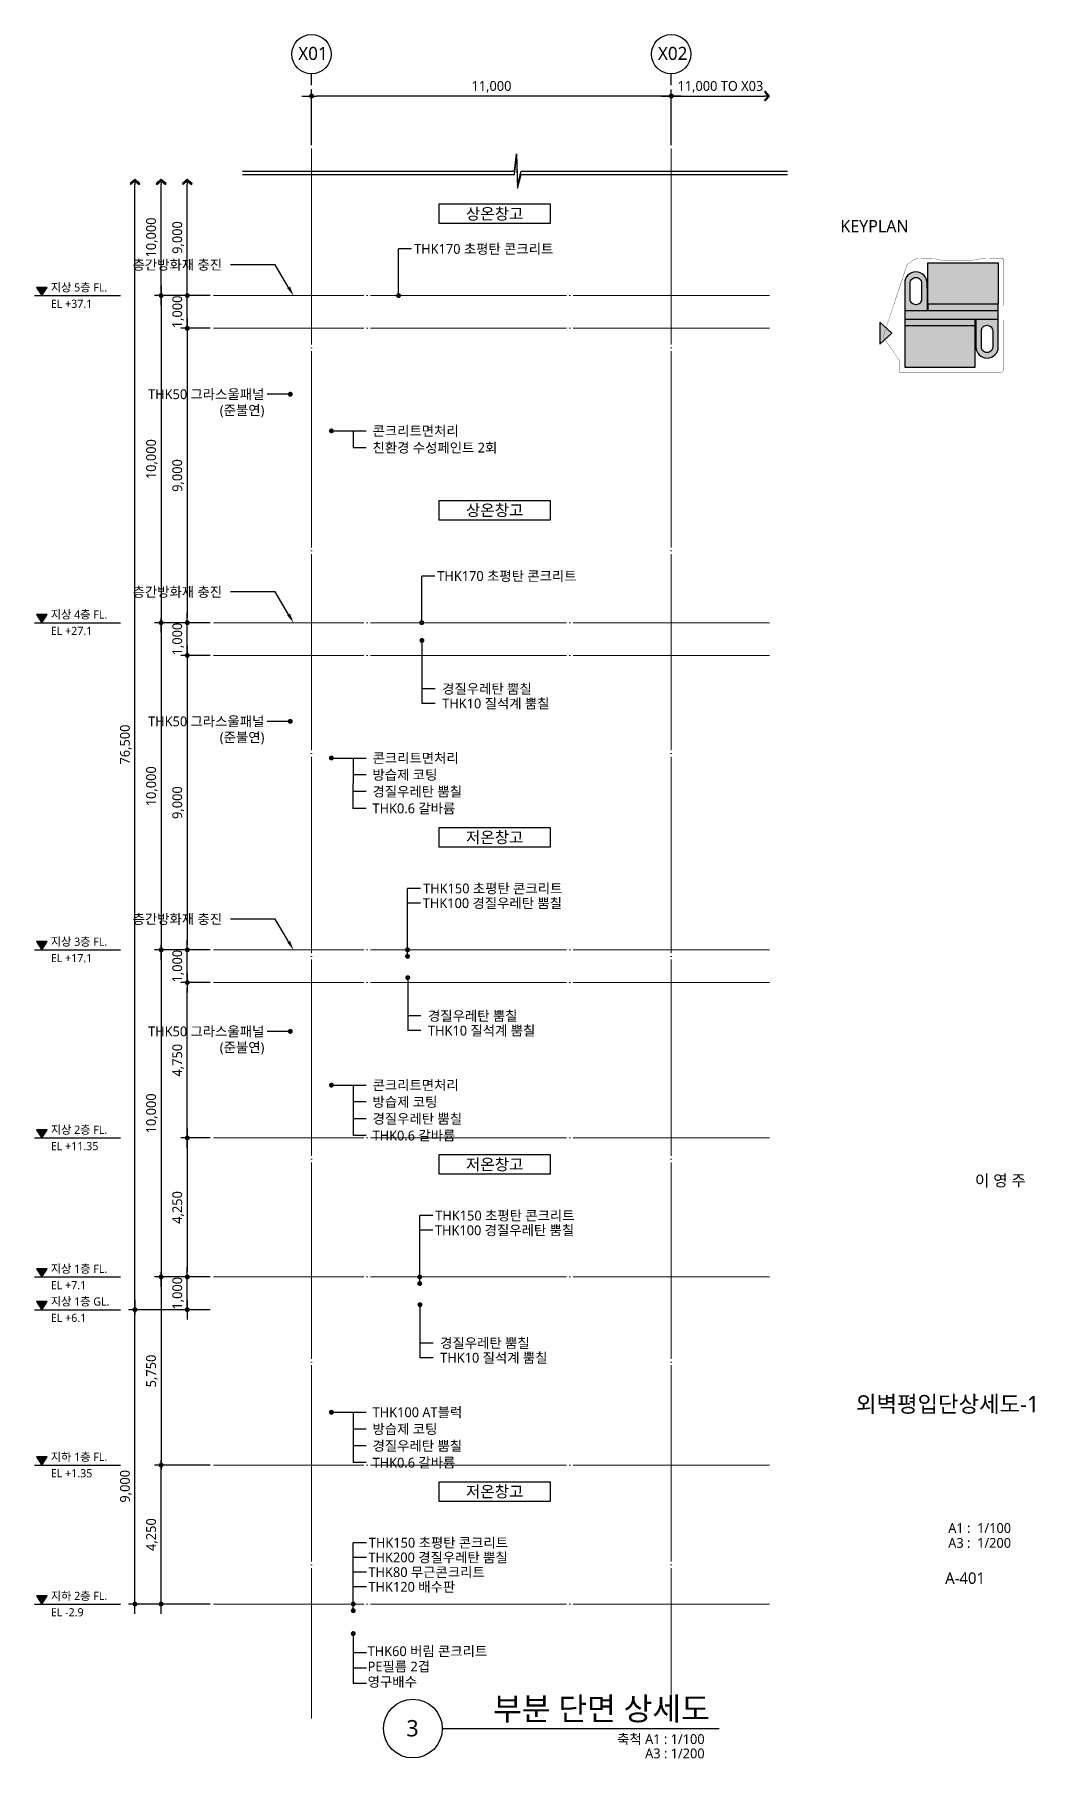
# Model space of a CAD drawing. Header units: millimetres. Extents: x -420989 to -259189, y -1306565 to -1134794.
# Drawn here: x -373897 to -343317, y -1187765 to -1135062 of the extents above; entities that cross this region are included whole.
import ezdxf
from ezdxf.enums import TextEntityAlignment as Align

# ---------------------------------------------------------------- set-up
doc = ezdxf.new("R2010")
doc.units = ezdxf.units.MM
doc.header["$LTSCALE"] = 100
doc.header["$MEASUREMENT"] = 0
for name, pattern in [('CEN', [62, 60, -1, 0, -1]), ('DASHDOTX2', [2, 1, -0.5, 0, -0.5]), ('PHANTOM', [63.5, 31.75, -6.35, 6.35, -6.35, 6.35, -6.35])]:
    doc.linetypes.add(name, pattern=pattern)
doc.layers.get('0').update_dxf_attribs({"linetype": 'CONTINUOUS'})
for name, color, linetype, lineweight in [('A-AXIS-BUBL', 7, 'CONTINUOUS', 25), ('A-AXIS-LINE', 1, 'CEN', 15), ('A-BOND-LIN1', 4, 'DASHDOTX2', 25), ('A-BORD-TEXT', 3, 'CONTINUOUS', 25), ('A-MKXS-TEXT1', 3, 'CONTINUOUS', 25), ('A-MKXX-NAME', 3, 'CONTINUOUS', 25), ('A-MKXX-SYMB', 7, 'CONTINUOUS', 25), ('A-XXXX-SYMB', 7, 'CONTINUOUS', 25), ('A-XXXX-TXT1', 3, 'CONTINUOUS', 25), ('A-XXXX-TXT2', 3, 'CONTINUOUS', 25)]:
    doc.layers.add(name, color=color, linetype=linetype, lineweight=lineweight)
for name, color, linetype in [('A-DIMS', 7, 'CONTINUOUS'), ('A-MKXS-LEAD', 7, 'CONTINUOUS'), ('AA-SYMB', 1, 'CONTINUOUS'), ('SYMB', 7, 'CONTINUOUS'), ('TEXT', 4, 'CONTINUOUS'), ('색상', 7, 'CONTINUOUS')]:
    doc.layers.add(name, color=color, linetype=linetype)
doc.styles.add('HY울릉도L', font='')
doc.styles.add('맑은고딕', font='malgun.ttf')
doc.styles.get('HY울릉도L').set_extended_font_data('HYwulM')
doc.dimstyles.new('CDIM', dxfattribs={"dimtxt": 3, "dimasz": 1.5, "dimexe": 2, "dimexo": 1, "dimgap": 1, "dimtad": 1, "dimdec": 0, "dimrnd": 0.5, "dimzin": 0, "dimdsep": 32, "dimlunit": 6, "dimtxsty": 'HY울릉도L', "dimblk1": '_CIDOT', "dimblk2": '_CIDOT', "dimsah": 1, "dimcen": 5.5, "dimclrd": 2, "dimclre": 2, "dimclrt": 7, "dimadec": 0, "dimazin": 0, "dimtfac": 1, "dimtdec": 0, "dimtix": 1, "dimtmove": 2, "dimatfit": 1, "dimldrblk": '_CIDOT', "dimfxl": 1, "dimtolj": 1, "dimtzin": 0, "dimlwd": -1, "dimarcsym": 0})

# ---------------------------------------------------------------- blocks, each defined once
blk = doc.blocks.new('입단면LEVEL1')
at = {"layer": 'SYMB', "linetype": 'ByBlock'}
blk.add_line((0, 0), (26.26, 0), dxfattribs=at)
blk.add_lwpolyline([(0.64, 2.5), (2.24, 0), (3.84, 2.5)], close=True, dxfattribs=at)
blk.add_solid([(0.64, 2.5), (3.84, 2.5), (2.24, 0)], dxfattribs=at)
at = {"layer": 'TEXT', "style": '맑은고딕'}
for tag, p in [('층레벨', (5.03, 1.28)), ('LEVEL', (5.85, -2.99))]:
    blk.add_attdef(tag, p, '', height=2.5, dxfattribs=at)
blk = doc.blocks.new('_CIDOT')
at = {"color": 0, "linetype": 'ByBlock'}
blk.add_line((2, 0), (-1, 0), dxfattribs=at)
at = {"color": 0, "linetype": 'ByBlock', "const_width": 0.5}
blk.add_lwpolyline([(-0.25, 0, 1), (0.25, 0, 1)], format="xyb", close=True, dxfattribs=at)
blk = doc.blocks.new('ARROW2')
blk.add_lwpolyline([(-1, 0.87), (-0.26, 0), (-1, -0.87), (-0.85, -1), (0, 0), (-0.85, 1)], close=True)
for points in [[(-1, 0.87), (-0.85, 1), (-0.26, 0), (0, 0)], [(-0.26, 0), (0, 0), (-1, -0.87), (-0.85, -1)]]:
    blk.add_solid(points)
at = {"layer": 'A-XXXX-SYMB'}
blk.add_line((0, 0), (-1, 0), dxfattribs=at)
blk = doc.blocks.new('*D34')
at = {"layer": 'A-DIMS', "transparency": 16777216}
blk.add_line((-370824, -1173894), (-370824, -1139644), dxfattribs=at)
at = {"layer": 'A-DIMS', "lineweight": -2, "transparency": 16777216}
blk.add_line((-368524, -1174044), (-371024, -1174044), dxfattribs=at)
at = {"layer": 'A-DIMS', "transparency": 16777216, "xscale": 150, "yscale": 150, "zscale": 150}
for name, p, rotation in [('ARROW2', (-370824, -1139494), 90), ('_CIDOT', (-370824, -1174044), 270)]:
    blk.add_blockref(name, p, dxfattribs=dict(at, rotation=rotation))
at = {"layer": 'A-DIMS', "color": 3, "transparency": 16777216, "insert": (-371105, -1156769), "char_height": 300, "attachment_point": 5, "rotation": 90, "style": '맑은고딕'}
blk.add_mtext('\\A1;76,500', dxfattribs=at)
blk = doc.blocks.new('*D32')
at = {"layer": 'A-DIMS', "lineweight": -2, "transparency": 16777216}
for p, q in [((-368524, -1163044), (-370224, -1163044)), ((-368524, -1173044), (-370224, -1173044))]:
    blk.add_line(p, q, dxfattribs=at)
at = {"layer": 'A-DIMS', "transparency": 16777216}
blk.add_line((-370024, -1163194), (-370024, -1172894), dxfattribs=at)
at = {"layer": 'A-DIMS', "transparency": 16777216, "xscale": 150, "yscale": 150, "zscale": 150}
for p, rotation in [((-370024, -1163044), 90), ((-370024, -1173044), 270)]:
    blk.add_blockref('_CIDOT', p, dxfattribs=dict(at, rotation=rotation))
at = {"layer": 'A-DIMS', "color": 3, "transparency": 16777216, "insert": (-370305, -1168044), "char_height": 300, "attachment_point": 5, "rotation": 90, "style": '맑은고딕'}
blk.add_mtext('\\A1;10,000', dxfattribs=at)
blk = doc.blocks.new('*D33')
at = {"layer": 'A-DIMS', "lineweight": -2, "transparency": 16777216}
for p, q in [((-368524, -1173044), (-369424, -1173044)), ((-368524, -1174044), (-369424, -1174044))]:
    blk.add_line(p, q, dxfattribs=at)
at = {"layer": 'A-DIMS', "transparency": 16777216}
for p, q in [((-369224, -1172894), (-369224, -1172744)), ((-369224, -1174044), (-369224, -1173044)), ((-369224, -1174194), (-369224, -1174344))]:
    blk.add_line(p, q, dxfattribs=at)
at = {"layer": 'A-DIMS', "transparency": 16777216, "xscale": 150, "yscale": 150, "zscale": 150}
for p, rotation in [((-369224, -1173044), 270), ((-369224, -1174044), 90)]:
    blk.add_blockref('_CIDOT', p, dxfattribs=dict(at, rotation=rotation))
at = {"layer": 'A-DIMS', "color": 3, "transparency": 16777216, "insert": (-369505, -1173544), "char_height": 300, "attachment_point": 5, "rotation": 90, "style": '맑은고딕'}
blk.add_mtext('\\A1;1,000', dxfattribs=at)
blk = doc.blocks.new('*D35')
at = {"layer": 'A-DIMS', "lineweight": -2, "transparency": 16777216}
for p, q in [((-368524, -1174044), (-371024, -1174044)), ((-368524, -1183044), (-371024, -1183044))]:
    blk.add_line(p, q, dxfattribs=at)
at = {"layer": 'A-DIMS', "transparency": 16777216}
blk.add_line((-370824, -1182894), (-370824, -1174194), dxfattribs=at)
at = {"layer": 'A-DIMS', "transparency": 16777216, "xscale": 150, "yscale": 150, "zscale": 150}
for p, rotation in [((-370824, -1174044), 90), ((-370824, -1183044), 270)]:
    blk.add_blockref('_CIDOT', p, dxfattribs=dict(at, rotation=rotation))
at = {"layer": 'A-DIMS', "color": 3, "transparency": 16777216, "insert": (-371105, -1179444), "char_height": 300, "attachment_point": 5, "rotation": 90, "style": '맑은고딕'}
blk.add_mtext('\\A1;9,000', dxfattribs=at)
blk = doc.blocks.new('*D36')
at = {"layer": 'A-DIMS', "lineweight": -2, "transparency": 16777216}
for p, q in [((-368524, -1173044), (-370224, -1173044)), ((-368524, -1178794), (-370224, -1178794))]:
    blk.add_line(p, q, dxfattribs=at)
at = {"layer": 'A-DIMS', "transparency": 16777216}
blk.add_line((-370024, -1173194), (-370024, -1178644), dxfattribs=at)
at = {"layer": 'A-DIMS', "transparency": 16777216, "xscale": 150, "yscale": 150, "zscale": 150}
for p, rotation in [((-370024, -1173044), 90), ((-370024, -1178794), 270)]:
    blk.add_blockref('_CIDOT', p, dxfattribs=dict(at, rotation=rotation))
at = {"layer": 'A-DIMS', "color": 3, "transparency": 16777216, "insert": (-370305, -1175919), "char_height": 300, "attachment_point": 5, "rotation": 90, "style": '맑은고딕'}
blk.add_mtext('\\A1;5,750', dxfattribs=at)
blk = doc.blocks.new('*D37')
at = {"layer": 'A-DIMS', "lineweight": -2, "transparency": 16777216}
for p, q in [((-368524, -1178794), (-370224, -1178794)), ((-368524, -1183044), (-370224, -1183044))]:
    blk.add_line(p, q, dxfattribs=at)
at = {"layer": 'A-DIMS', "transparency": 16777216}
blk.add_line((-370024, -1182894), (-370024, -1178944), dxfattribs=at)
at = {"layer": 'A-DIMS', "transparency": 16777216, "xscale": 150, "yscale": 150, "zscale": 150}
for p, rotation in [((-370024, -1178794), 90), ((-370024, -1183044), 270)]:
    blk.add_blockref('_CIDOT', p, dxfattribs=dict(at, rotation=rotation))
at = {"layer": 'A-DIMS', "color": 3, "transparency": 16777216, "insert": (-370305, -1180919), "char_height": 300, "attachment_point": 5, "rotation": 90, "style": '맑은고딕'}
blk.add_mtext('\\A1;4,250', dxfattribs=at)
blk = doc.blocks.new('*D38')
at = {"layer": 'A-DIMS', "lineweight": -2, "transparency": 16777216}
for p, q in [((-368524, -1168794), (-369424, -1168794)), ((-368524, -1173044), (-369424, -1173044))]:
    blk.add_line(p, q, dxfattribs=at)
at = {"layer": 'A-DIMS', "transparency": 16777216}
blk.add_line((-369224, -1168944), (-369224, -1172894), dxfattribs=at)
at = {"layer": 'A-DIMS', "transparency": 16777216, "xscale": 150, "yscale": 150, "zscale": 150}
for p, rotation in [((-369224, -1168794), 90), ((-369224, -1173044), 270)]:
    blk.add_blockref('_CIDOT', p, dxfattribs=dict(at, rotation=rotation))
at = {"layer": 'A-DIMS', "color": 3, "transparency": 16777216, "insert": (-369505, -1170919), "char_height": 300, "attachment_point": 5, "rotation": 90, "style": '맑은고딕'}
blk.add_mtext('\\A1;4,250', dxfattribs=at)
blk = doc.blocks.new('*D39')
at = {"layer": 'A-DIMS', "lineweight": -2, "transparency": 16777216}
for p, q in [((-368524, -1163044), (-369424, -1163044)), ((-368524, -1164044), (-369424, -1164044))]:
    blk.add_line(p, q, dxfattribs=at)
at = {"layer": 'A-DIMS', "transparency": 16777216}
for p, q in [((-369224, -1162894), (-369224, -1162744)), ((-369224, -1164044), (-369224, -1163044)), ((-369224, -1164194), (-369224, -1164344))]:
    blk.add_line(p, q, dxfattribs=at)
at = {"layer": 'A-DIMS', "transparency": 16777216, "xscale": 150, "yscale": 150, "zscale": 150}
for p, rotation in [((-369224, -1163044), 270), ((-369224, -1164044), 90)]:
    blk.add_blockref('_CIDOT', p, dxfattribs=dict(at, rotation=rotation))
at = {"layer": 'A-DIMS', "color": 3, "transparency": 16777216, "insert": (-369505, -1163544), "char_height": 300, "attachment_point": 5, "rotation": 90, "style": '맑은고딕'}
blk.add_mtext('\\A1;1,000', dxfattribs=at)
blk = doc.blocks.new('*D42')
at = {"layer": 'A-DIMS', "lineweight": -2, "transparency": 16777216}
for p, q in [((-368524, -1153044), (-370224, -1153044)), ((-368524, -1163044), (-370224, -1163044))]:
    blk.add_line(p, q, dxfattribs=at)
at = {"layer": 'A-DIMS', "transparency": 16777216}
blk.add_line((-370024, -1153194), (-370024, -1162894), dxfattribs=at)
at = {"layer": 'A-DIMS', "transparency": 16777216, "xscale": 150, "yscale": 150, "zscale": 150}
for p, rotation in [((-370024, -1153044), 90), ((-370024, -1163044), 270)]:
    blk.add_blockref('_CIDOT', p, dxfattribs=dict(at, rotation=rotation))
at = {"layer": 'A-DIMS', "color": 3, "transparency": 16777216, "insert": (-370305, -1158044), "char_height": 300, "attachment_point": 5, "rotation": 90, "style": '맑은고딕'}
blk.add_mtext('\\A1;10,000', dxfattribs=at)
blk = doc.blocks.new('*D40')
at = {"layer": 'A-DIMS', "lineweight": -2, "transparency": 16777216}
for p, q in [((-368524, -1154044), (-369424, -1154044)), ((-368524, -1163044), (-369424, -1163044))]:
    blk.add_line(p, q, dxfattribs=at)
at = {"layer": 'A-DIMS', "transparency": 16777216}
blk.add_line((-369224, -1154194), (-369224, -1162894), dxfattribs=at)
at = {"layer": 'A-DIMS', "transparency": 16777216, "xscale": 150, "yscale": 150, "zscale": 150}
for p, rotation in [((-369224, -1154044), 90), ((-369224, -1163044), 270)]:
    blk.add_blockref('_CIDOT', p, dxfattribs=dict(at, rotation=rotation))
at = {"layer": 'A-DIMS', "color": 3, "transparency": 16777216, "insert": (-369505, -1158544), "char_height": 300, "attachment_point": 5, "rotation": 90, "style": '맑은고딕'}
blk.add_mtext('\\A1;9,000', dxfattribs=at)
blk = doc.blocks.new('*D41')
at = {"layer": 'A-DIMS', "lineweight": -2, "transparency": 16777216}
for p, q in [((-368524, -1153044), (-369424, -1153044)), ((-368524, -1154044), (-369424, -1154044))]:
    blk.add_line(p, q, dxfattribs=at)
at = {"layer": 'A-DIMS', "transparency": 16777216}
for p, q in [((-369224, -1152894), (-369224, -1152744)), ((-369224, -1154044), (-369224, -1153044)), ((-369224, -1154194), (-369224, -1154344))]:
    blk.add_line(p, q, dxfattribs=at)
at = {"layer": 'A-DIMS', "transparency": 16777216, "xscale": 150, "yscale": 150, "zscale": 150}
for p, rotation in [((-369224, -1153044), 270), ((-369224, -1154044), 90)]:
    blk.add_blockref('_CIDOT', p, dxfattribs=dict(at, rotation=rotation))
at = {"layer": 'A-DIMS', "color": 3, "transparency": 16777216, "insert": (-369505, -1153544), "char_height": 300, "attachment_point": 5, "rotation": 90, "style": '맑은고딕'}
blk.add_mtext('\\A1;1,000', dxfattribs=at)
blk = doc.blocks.new('*D45')
at = {"layer": 'A-DIMS', "lineweight": -2, "transparency": 16777216}
for p, q in [((-368524, -1143044), (-370224, -1143044)), ((-368524, -1153044), (-370224, -1153044))]:
    blk.add_line(p, q, dxfattribs=at)
at = {"layer": 'A-DIMS', "transparency": 16777216}
blk.add_line((-370024, -1143194), (-370024, -1152894), dxfattribs=at)
at = {"layer": 'A-DIMS', "transparency": 16777216, "xscale": 150, "yscale": 150, "zscale": 150}
for p, rotation in [((-370024, -1143044), 90), ((-370024, -1153044), 270)]:
    blk.add_blockref('_CIDOT', p, dxfattribs=dict(at, rotation=rotation))
at = {"layer": 'A-DIMS', "color": 3, "transparency": 16777216, "insert": (-370305, -1148044), "char_height": 300, "attachment_point": 5, "rotation": 90, "style": '맑은고딕'}
blk.add_mtext('\\A1;10,000', dxfattribs=at)
blk = doc.blocks.new('*D43')
at = {"layer": 'A-DIMS', "lineweight": -2, "transparency": 16777216}
for p, q in [((-368524, -1144044), (-369424, -1144044)), ((-368524, -1153044), (-369424, -1153044))]:
    blk.add_line(p, q, dxfattribs=at)
at = {"layer": 'A-DIMS', "transparency": 16777216}
blk.add_line((-369224, -1144194), (-369224, -1152894), dxfattribs=at)
at = {"layer": 'A-DIMS', "transparency": 16777216, "xscale": 150, "yscale": 150, "zscale": 150}
for p, rotation in [((-369224, -1144044), 90), ((-369224, -1153044), 270)]:
    blk.add_blockref('_CIDOT', p, dxfattribs=dict(at, rotation=rotation))
at = {"layer": 'A-DIMS', "color": 3, "transparency": 16777216, "insert": (-369505, -1148544), "char_height": 300, "attachment_point": 5, "rotation": 90, "style": '맑은고딕'}
blk.add_mtext('\\A1;9,000', dxfattribs=at)
blk = doc.blocks.new('*D44')
at = {"layer": 'A-DIMS', "lineweight": -2, "transparency": 16777216}
for p, q in [((-368524, -1143044), (-369424, -1143044)), ((-368524, -1144044), (-369424, -1144044))]:
    blk.add_line(p, q, dxfattribs=at)
at = {"layer": 'A-DIMS', "transparency": 16777216}
for p, q in [((-369224, -1142894), (-369224, -1142744)), ((-369224, -1144044), (-369224, -1143044)), ((-369224, -1144194), (-369224, -1144344))]:
    blk.add_line(p, q, dxfattribs=at)
at = {"layer": 'A-DIMS', "transparency": 16777216, "xscale": 150, "yscale": 150, "zscale": 150}
for p, rotation in [((-369224, -1143044), 270), ((-369224, -1144044), 90)]:
    blk.add_blockref('_CIDOT', p, dxfattribs=dict(at, rotation=rotation))
at = {"layer": 'A-DIMS', "color": 3, "transparency": 16777216, "insert": (-369505, -1143544), "char_height": 300, "attachment_point": 5, "rotation": 90, "style": '맑은고딕'}
blk.add_mtext('\\A1;1,000', dxfattribs=at)
blk = doc.blocks.new('*D47')
at = {"layer": 'A-DIMS', "transparency": 16777216}
blk.add_line((-370024, -1142894), (-370024, -1139644), dxfattribs=at)
at = {"layer": 'A-DIMS', "lineweight": -2, "transparency": 16777216}
blk.add_line((-368524, -1143044), (-370224, -1143044), dxfattribs=at)
at = {"layer": 'A-DIMS', "transparency": 16777216, "xscale": 150, "yscale": 150, "zscale": 150}
for name, p, rotation in [('ARROW2', (-370024, -1139494), 90), ('_CIDOT', (-370024, -1143044), 270)]:
    blk.add_blockref(name, p, dxfattribs=dict(at, rotation=rotation))
at = {"layer": 'A-DIMS', "color": 3, "transparency": 16777216, "insert": (-370305, -1141269), "char_height": 300, "attachment_point": 5, "rotation": 90, "style": '맑은고딕'}
blk.add_mtext('\\A1;10,000', dxfattribs=at)
blk = doc.blocks.new('*D46')
at = {"layer": 'A-DIMS', "transparency": 16777216}
blk.add_line((-369224, -1142894), (-369224, -1139644), dxfattribs=at)
at = {"layer": 'A-DIMS', "lineweight": -2, "transparency": 16777216}
blk.add_line((-368524, -1143044), (-369424, -1143044), dxfattribs=at)
at = {"layer": 'A-DIMS', "transparency": 16777216, "xscale": 150, "yscale": 150, "zscale": 150}
for name, p, rotation in [('ARROW2', (-369224, -1139494), 90), ('_CIDOT', (-369224, -1143044), 270)]:
    blk.add_blockref(name, p, dxfattribs=dict(at, rotation=rotation))
at = {"layer": 'A-DIMS', "color": 3, "transparency": 16777216, "insert": (-369505, -1141269), "char_height": 300, "attachment_point": 5, "rotation": 90, "style": '맑은고딕'}
blk.add_mtext('\\A1;9,000', dxfattribs=at)
blk = doc.blocks.new('*D124')
at = {"layer": 'A-DIMS', "lineweight": -2, "transparency": 16777216}
for p, q in [((-365424, -1138444), (-365424, -1136744)), ((-354424, -1138444), (-354424, -1136744))]:
    blk.add_line(p, q, dxfattribs=at)
at = {"layer": 'A-DIMS', "transparency": 16777216}
blk.add_line((-354574, -1136944), (-365274, -1136944), dxfattribs=at)
at = {"layer": 'A-DIMS', "transparency": 16777216, "xscale": 150, "yscale": 150, "zscale": 150, "rotation": 180}
blk.add_blockref('_CIDOT', (-365424, -1136944), dxfattribs=at)
at = {"layer": 'A-DIMS', "transparency": 16777216, "xscale": 150, "yscale": 150, "zscale": 150}
blk.add_blockref('_CIDOT', (-354424, -1136944), dxfattribs=at)
at = {"layer": 'A-DIMS', "color": 3, "transparency": 16777216, "insert": (-359924, -1136663), "char_height": 300, "attachment_point": 5, "style": '맑은고딕'}
blk.add_mtext('\\A1;11,000', dxfattribs=at)
blk = doc.blocks.new('*D143')
at = {"layer": 'A-DIMS', "lineweight": -2, "transparency": 16777216}
blk.add_line((-354424, -1138444), (-354424, -1136744), dxfattribs=at)
at = {"layer": 'A-DIMS', "transparency": 16777216}
blk.add_line((-354274, -1136944), (-351574, -1136944), dxfattribs=at)
at = {"layer": 'A-DIMS', "transparency": 16777216, "xscale": 150, "yscale": 150, "zscale": 150}
blk.add_blockref('ARROW2', (-351424, -1136944), dxfattribs=at)
at = {"layer": 'A-DIMS', "transparency": 16777216, "xscale": 150, "yscale": 150, "zscale": 150, "rotation": 180}
blk.add_blockref('_CIDOT', (-354424, -1136944), dxfattribs=at)
at = {"layer": 'A-DIMS', "color": 3, "transparency": 16777216, "insert": (-352924, -1136663), "char_height": 300, "attachment_point": 5, "style": '맑은고딕'}
blk.add_mtext('\\A1;11,000 TO X03', dxfattribs=at)
blk = doc.blocks.new('A$C0A9F2FD3')
at = {"layer": 'A-MKXS-LEAD'}
blk.add_lwpolyline([(-147, 255), (-559, 945), (-1927, 945)], dxfattribs=at)
blk.add_lwpolyline([(3, -5, 0, 100, 0), (-147, 255, 100, 100, 0)], format="xyseb", dxfattribs=at)
at = {"layer": 'A-MKXS-TEXT1', "style": '맑은고딕'}
blk.add_text('층간방화재 충진', height=300, dxfattribs=at).set_placement((-4919, 945), align=Align.MIDDLE_LEFT)
blk = doc.blocks.new('*D159')
at = {"layer": 'A-DIMS', "lineweight": -2, "transparency": 16777216}
for p, q in [((-368524, -1164044), (-369424, -1164044)), ((-368524, -1168794), (-369424, -1168794))]:
    blk.add_line(p, q, dxfattribs=at)
at = {"layer": 'A-DIMS', "transparency": 16777216}
blk.add_line((-369224, -1168644), (-369224, -1164194), dxfattribs=at)
at = {"layer": 'A-DIMS', "transparency": 16777216, "xscale": 150, "yscale": 150, "zscale": 150}
for p, rotation in [((-369224, -1164044), 90), ((-369224, -1168794), 270)]:
    blk.add_blockref('_CIDOT', p, dxfattribs=dict(at, rotation=rotation))
at = {"layer": 'A-DIMS', "color": 3, "transparency": 16777216, "insert": (-369505, -1166419), "char_height": 300, "attachment_point": 5, "rotation": 90, "style": '맑은고딕'}
blk.add_mtext('\\A1;4,750', dxfattribs=at)

msp = doc.modelspace()

# ---------------------------------------------------------------- hatches: boundary and pattern name
h = msp.add_hatch(color=253)
h.dxf.hatch_style = 1
h.paths.add_polyline_path([(-344426, -1142044.2), (-346577.1, -1142044.2), (-346577.1, -1143306.6), (-344426, -1143306.6)])
h.paths.add_polyline_path([(-345135.5, -1143969.1), (-347286.6, -1143969.1), (-347286.6, -1145231.4), (-345135.5, -1145231.4)])
at = {"layer": 'A-MKXS-LEAD'}
h = msp.add_hatch(color=256, dxfattribs=at)
h.dxf.hatch_style = 1
h.paths.add_polyline_path([(-348045.7, -1144528.3), (-347678.6, -1144194.9), (-348045.7, -1143861.6)])
at = {"layer": '색상'}
h = msp.add_hatch(color=254, dxfattribs=at)
h.dxf.hatch_style = 1
h.paths.add_polyline_path([(-346601.4, -1142663.3, 0.4142136), (-346944, -1142320.6, 0.4142136), (-347286.6, -1142663.3), (-347286.6, -1142816.8), (-347286.6, -1143500.4), (-346601.4, -1143500.4)])
h.paths.add_polyline_path([(-346944, -1143322.7, -0.4142136), (-347118.6, -1143148.1), (-347118.6, -1142994.6), (-347118.6, -1142833), (-347118.6, -1142663.3, -0.4142136), (-346944, -1142488.7, -0.4142136), (-346769.5, -1142663.3), (-346769.5, -1142816.8), (-346769.5, -1142978.4), (-346769.5, -1143148.1, -0.4142136)], flags=16)
h.paths.add_polyline_path([(-344426, -1143306.6), (-346577.1, -1143306.6), (-346577.1, -1143500.4), (-344426, -1143500.4)])
h.paths.add_polyline_path([(-344426, -1143500.4), (-347286.6, -1143500.4), (-347286.6, -1143775.2), (-344426, -1143775.2)])
h.paths.add_polyline_path([(-345135.5, -1143775.2), (-347286.6, -1143775.2), (-347286.6, -1143969.1), (-345135.5, -1143969.1)])
h.paths.add_polyline_path([(-344426, -1143775.2), (-345111.3, -1143775.2), (-345111.3, -1144281.1), (-345111.3, -1144612.4, 0.4142136), (-344768.7, -1144955, 0.4142136), (-344426, -1144612.4), (-344426, -1144442.7), (-344426, -1144281.1)])
h.paths.add_polyline_path([(-344594.1, -1144127.5), (-344594.1, -1144281.1), (-344594.1, -1144442.7), (-344594.1, -1144612.4, -0.4142136), (-344768.7, -1144786.9, -0.4142136), (-344943.2, -1144612.4), (-344943.2, -1144458.8), (-344943.2, -1144297.2), (-344943.2, -1144127.5, -0.4142136), (-344768.7, -1143953, -0.4142136)], flags=16)

# ---------------------------------------------------------------- linework, layer by layer
for p, q in [((-347286.6, -1142663.3), (-347286.6, -1142816.8)), ((-347286.6, -1142816.8), (-347286.6, -1143969.1)), ((-346601.4, -1142663.3), (-346601.4, -1143500.4)), ((-346601.4, -1142816.8), (-346601.4, -1142663.3)), ((-347286.6, -1143500.4), (-344426, -1143500.4)), ((-346577.1, -1143306.6), (-346577.1, -1143500.4)), ((-344426, -1144281.1), (-344426, -1143306.6)), ((-344426, -1143775.2), (-347286.6, -1143775.2)), ((-345135.5, -1143969.1), (-345135.5, -1143775.2)), ((-345111.3, -1143775.2), (-345111.3, -1144281.1)), ((-345111.3, -1144281.1), (-345111.3, -1144612.4)), ((-344426, -1144442.7), (-344426, -1144281.1)), ((-344426, -1144612.4), (-344426, -1144442.7))]:
    msp.add_line(p, q)
for points in [[(-346577.1, -1142044.2), (-344426, -1142044.2), (-344426, -1143306.6), (-346577.1, -1143306.6)], [(-347286.6, -1145231.4), (-345135.5, -1145231.4), (-345135.5, -1143969.1), (-347286.6, -1143969.1)]]:
    msp.add_lwpolyline(points, close=True)
for points in [[(-346769.5, -1142663.3), (-346769.5, -1142816.8), (-346769.5, -1142978.4), (-346769.5, -1143148.1, -0.4142136), (-346944, -1143322.7, -0.4142136), (-347118.6, -1143148.1), (-347118.6, -1142994.6), (-347118.6, -1142833), (-347118.6, -1142663.3, -0.4142136), (-346944, -1142488.7, -0.4142136), (-346769.5, -1142663.3)], [(-344594.1, -1144127.5), (-344594.1, -1144281.1), (-344594.1, -1144442.7), (-344594.1, -1144612.4, -0.4142136), (-344768.7, -1144786.9, -0.4142136), (-344943.2, -1144612.4), (-344943.2, -1144458.8), (-344943.2, -1144297.2), (-344943.2, -1144127.5, -0.4142136), (-344768.7, -1143953, -0.4142136), (-344594.1, -1144127.5)]]:
    msp.add_lwpolyline(points, format="xyb", close=True)
for centre, start, end in [((-346944, -1142663.3), 90, 180), ((-346944, -1142663.3), 0, 90), ((-344768.7, -1144612.4), 180, 270), ((-344768.7, -1144612.4), 270, 0)]:
    msp.add_arc(centre, 342.6, start, end)
at = {"layer": 'A-AXIS-BUBL', "ltscale": 0.2}
for p, q in [((-365424.4, -1136612.4), (-365424.4, -1136262.4)), ((-354424.4, -1136612.4), (-354424.4, -1136262.4))]:
    msp.add_line(p, q, dxfattribs=at)
for centre in [(-365426.9, -1135662.4), (-354426.9, -1135662.4)]:
    msp.add_circle(centre, 600, dxfattribs=at)
at = {"layer": 'A-AXIS-LINE'}
for p, q in [((-365424.4, -1138544.2), (-365424.4, -1186544.2)), ((-354424.4, -1138544.2), (-354424.4, -1186544.2)), ((-351424.4, -1143044.2), (-368424.4, -1143044.2)), ((-351424.4, -1144044.2), (-368424.4, -1144044.2)), ((-351424.4, -1153044.2), (-368424.4, -1153044.2)), ((-351424.4, -1154044.2), (-368424.4, -1154044.2)), ((-351424.4, -1163044.2), (-368424.4, -1163044.2)), ((-351424.4, -1164044.2), (-368424.4, -1164044.2)), ((-351424.4, -1168794.2), (-368424.4, -1168794.2)), ((-351424.4, -1173044.2), (-368424.4, -1173044.2)), ((-351424.4, -1178794.2), (-368424.4, -1178794.2)), ((-351424.4, -1183044.2), (-368424.4, -1183044.2))]:
    msp.add_line(p, q, dxfattribs=at)
at = {"layer": 'A-BOND-LIN1', "color": 1, "linetype": 'PHANTOM', "ltscale": 50, "const_width": 8.08}
msp.add_lwpolyline([(-347620.5, -1143319.7), (-347211.1, -1142092.6), (-346988.1, -1141932.3), (-346879.2, -1141916), (-346686, -1141917.5), (-346530.1, -1141916.7), (-346394, -1141916.6), (-346169.2, -1141962.2), (-346079.3, -1141980.4), (-345322.1, -1141981.7), (-345200.8, -1141960.9), (-345033.1, -1141931.5), (-344906.3, -1141908.2), (-344314.5, -1141897.2), (-344256.3, -1141955.9), (-344256.4, -1141972.5), (-344256.5, -1141994.5), (-344256.9, -1142054.1), (-344259.5, -1143320.5), (-344269.2, -1145338.2), (-344326.9, -1145395), (-347435.4, -1145395), (-347437.8, -1145036.7), (-347950.8, -1144305.8), (-347739.8, -1143673.8), (-347650.8, -1143407), (-347621.6, -1143319.7)], close=True, dxfattribs=at)
at = {"layer": 'A-MKXS-LEAD'}
for p, q in [((-362764.3, -1143044.2), (-362764.3, -1141617.4)), ((-362364.3, -1141617.4), (-362764.3, -1141617.4)), ((-366074.4, -1146059.3), (-366786.3, -1146059.3)), ((-364816.9, -1147180.2), (-363754.2, -1147180.2)), ((-364155.6, -1147180.2), (-364155.6, -1147693.7)), ((-363755.6, -1147693.7), (-364155.6, -1147693.7)), ((-362055.7, -1153044.2), (-362055.7, -1151617.4)), ((-361655.7, -1151617.4), (-362055.7, -1151617.4)), ((-362048.7, -1153585.8), (-362048.7, -1155513.4)), ((-361648.7, -1155063.4), (-362048.7, -1155063.4)), ((-361648.7, -1155513.4), (-362048.7, -1155513.4)), ((-366074.4, -1156059.3), (-366786.3, -1156059.3)), ((-364816.9, -1157180.2), (-363754.2, -1157180.2)), ((-364155.6, -1157180.2), (-364156.9, -1158720.7)), ((-363756.9, -1157693.7), (-364156.9, -1157693.7)), ((-363756.9, -1158207.2), (-364156.9, -1158207.2)), ((-363756.9, -1158720.7), (-364156.9, -1158720.7)), ((-362489.8, -1163244.2), (-362489.8, -1161167.4)), ((-362089.8, -1161167.4), (-362489.8, -1161167.4)), ((-362089.8, -1161617.4), (-362489.8, -1161617.4)), ((-362482.9, -1163893.6), (-362482.9, -1165513.4)), ((-362082.9, -1165063.4), (-362482.9, -1165063.4)), ((-366074.4, -1165537.5), (-366786.3, -1165537.5)), ((-362082.9, -1165513.4), (-362482.9, -1165513.4)), ((-364816.9, -1167180.2), (-363754.2, -1167180.2)), ((-364155.6, -1167180.2), (-364155.6, -1168720.7)), ((-363755.6, -1167693.7), (-364155.6, -1167693.7)), ((-363755.6, -1168207.2), (-364155.6, -1168207.2)), ((-363755.6, -1168720.7), (-364155.6, -1168720.7)), ((-362117.2, -1173244.2), (-362117.2, -1171167.4)), ((-361717.2, -1171167.4), (-362117.2, -1171167.4)), ((-361717.2, -1171617.4), (-362117.2, -1171617.4)), ((-362110.3, -1173893.6), (-362110.3, -1175513.4)), ((-361710.3, -1175063.4), (-362110.3, -1175063.4)), ((-361710.3, -1175513.4), (-362110.3, -1175513.4)), ((-364816.9, -1177180.2), (-363754.2, -1177180.2)), ((-364155.6, -1177180.2), (-364155.6, -1178720.7)), ((-363755.6, -1177693.7), (-364155.6, -1177693.7)), ((-363755.6, -1178207.2), (-364155.6, -1178207.2)), ((-363755.6, -1178720.7), (-364155.6, -1178720.7)), ((-364148.9, -1183244.2), (-364148.9, -1181167.4)), ((-363748.9, -1181167.4), (-364148.9, -1181167.4)), ((-363748.9, -1181617.4), (-364148.9, -1181617.4)), ((-363748.9, -1182067.4), (-364148.9, -1182067.4)), ((-363748.9, -1182517.4), (-364148.9, -1182517.4)), ((-364148.9, -1183945), (-364148.9, -1185471.7)), ((-363748.9, -1184534.6), (-364148.9, -1184534.6)), ((-363748.9, -1185003.2), (-364148.9, -1185003.2)), ((-363748.9, -1185471.7), (-364148.9, -1185471.7))]:
    msp.add_line(p, q, dxfattribs=at)
at = {"layer": 'A-MKXS-LEAD', "const_width": 75}
for points in [[(-362801.8, -1143044.2, 1), (-362726.8, -1143044.2, 1)], [(-366111.9, -1146059.3, 1), (-366036.9, -1146059.3, 1)], [(-364779.4, -1147180.2, -1), (-364854.4, -1147180.2, -1)], [(-362093.2, -1153044.2, 1), (-362018.2, -1153044.2, 1)], [(-362086.2, -1153585.8, 1), (-362011.2, -1153585.8, 1)], [(-362086.2, -1153585.8, 1), (-362011.2, -1153585.8, 1)], [(-366111.9, -1156059.3, 1), (-366036.9, -1156059.3, 1)], [(-364779.4, -1157180.2, -1), (-364854.4, -1157180.2, -1)], [(-362527.3, -1163044.2, 1), (-362452.3, -1163044.2, 1)], [(-362527.3, -1163244.2, 1), (-362452.3, -1163244.2, 1)], [(-362520.4, -1163893.6, 1), (-362445.4, -1163893.6, 1)], [(-362520.4, -1163893.6, 1), (-362445.4, -1163893.6, 1)], [(-366111.9, -1165537.5, 1), (-366036.9, -1165537.5, 1)], [(-364779.4, -1167180.2, -1), (-364854.4, -1167180.2, -1)], [(-362154.7, -1173044.2, 1), (-362079.7, -1173044.2, 1)], [(-362154.7, -1173244.2, 1), (-362079.7, -1173244.2, 1)], [(-362147.8, -1173893.6, 1), (-362072.8, -1173893.6, 1)], [(-364779.4, -1177180.2, -1), (-364854.4, -1177180.2, -1)], [(-364186.4, -1183044.2, 1), (-364111.4, -1183044.2, 1)], [(-364186.4, -1183244.2, 1), (-364111.4, -1183244.2, 1)], [(-364186.4, -1183945, -1), (-364111.4, -1183945, -1)]]:
    msp.add_lwpolyline(points, format="xyb", close=True, dxfattribs=at)
at = {"layer": 'A-MKXS-LEAD'}
msp.add_lwpolyline([(-348045.7, -1144528.3), (-347678.6, -1144194.9), (-348045.7, -1143861.6)], close=True, dxfattribs=at)
at = {"layer": 'A-MKXX-SYMB'}
for points in [[(-358124.4, -1140842.7), (-361524.4, -1140842.7), (-361524.4, -1140242.7), (-358124.4, -1140242.7)], [(-358124.4, -1149905.3), (-361524.4, -1149905.3), (-361524.4, -1149305.3), (-358124.4, -1149305.3)], [(-358124.4, -1159905.3), (-361524.4, -1159905.3), (-361524.4, -1159305.3), (-358124.4, -1159305.3)], [(-358124.4, -1169905.3), (-361524.4, -1169905.3), (-361524.4, -1169305.3), (-358124.4, -1169305.3)], [(-358124.4, -1179905.3), (-361524.4, -1179905.3), (-361524.4, -1179305.3), (-358124.4, -1179305.3)]]:
    msp.add_lwpolyline(points, close=True, dxfattribs=at)
at = {"layer": 'A-XXXX-SYMB'}
msp.add_line((-361426.1, -1186848.9), (-352962.6, -1186848.9), dxfattribs=at)
msp.add_circle((-362326.1, -1186848.9), 900, dxfattribs=at)
at = {"layer": 'AA-SYMB'}
for points in [[(-367533.5, -1139244.2), (-359223.5, -1139244.2), (-359156, -1138711.8), (-359122.4, -1139665.5), (-359015.8, -1139244.2), (-350874.1, -1139244.2)], [(-367533.5, -1139344.2), (-359223.5, -1139344.2), (-359156, -1138811.8), (-359122.4, -1139765.5), (-359015.8, -1139344.2), (-350874.1, -1139344.2)]]:
    msp.add_lwpolyline(points, dxfattribs=at)

# ---------------------------------------------------------------- block references
at = {"layer": 'A-MKXS-TEXT1'}
for p in [(-365977.4, -1143047.9), (-365977.4, -1153047.9), (-365977.4, -1163047.9)]:
    msp.add_blockref('A$C0A9F2FD3', p, dxfattribs=at)
at = {"layer": 'TEXT'}
ref = msp.add_blockref('입단면LEVEL1', (-373896.8, -1143044.2), dxfattribs=dict(at, xscale=100, yscale=100, zscale=100))
ref.add_attrib('층레벨', ' 지상 5층 FL.', (-373480.1, -1142919.2, 0), dxfattribs={"height": 250, "style": '맑은고딕'})
ref.add_attrib('LEVEL', ' EL +37.1', (-373480.1, -1143419.2, 0), dxfattribs={"height": 250, "style": '맑은고딕'})
ref = msp.add_blockref('입단면LEVEL1', (-373896.8, -1153044.2), dxfattribs=dict(at, xscale=100, yscale=100, zscale=100))
ref.add_attrib('층레벨', ' 지상 4층 FL.', (-373480.1, -1152919.2, 0), dxfattribs={"height": 250, "style": '맑은고딕'})
ref.add_attrib('LEVEL', ' EL +27.1', (-373480.1, -1153419.2, 0), dxfattribs={"height": 250, "style": '맑은고딕'})
ref = msp.add_blockref('입단면LEVEL1', (-373896.8, -1163044.2), dxfattribs=dict(at, xscale=100, yscale=100, zscale=100))
ref.add_attrib('층레벨', ' 지상 3층 FL.', (-373480.1, -1162919.2, 0), dxfattribs={"height": 250, "style": '맑은고딕'})
ref.add_attrib('LEVEL', ' EL +17.1', (-373480.1, -1163419.2, 0), dxfattribs={"height": 250, "style": '맑은고딕'})
ref = msp.add_blockref('입단면LEVEL1', (-373896.8, -1168794.2), dxfattribs=dict(at, xscale=100, yscale=100, zscale=100))
ref.add_attrib('층레벨', ' 지상 2층 FL.', (-373480.1, -1168669.2, 0), dxfattribs={"height": 250, "style": '맑은고딕'})
ref.add_attrib('LEVEL', ' EL +11.35', (-373480.1, -1169169.2, 0), dxfattribs={"height": 250, "style": '맑은고딕'})
ref = msp.add_blockref('입단면LEVEL1', (-373896.8, -1173044.2), dxfattribs=dict(at, xscale=100, yscale=100, zscale=100))
ref.add_attrib('층레벨', ' 지상 1층 FL.', (-373480.1, -1172919.2, 0), dxfattribs={"height": 250, "style": '맑은고딕'})
ref.add_attrib('LEVEL', ' EL +7.1', (-373480.1, -1173419.2, 0), dxfattribs={"height": 250, "style": '맑은고딕'})
ref = msp.add_blockref('입단면LEVEL1', (-373896.8, -1174044.2), dxfattribs=dict(at, xscale=100, yscale=100, zscale=100))
ref.add_attrib('층레벨', ' 지상 1층 GL.', (-373480.1, -1173919.2, 0), dxfattribs={"height": 250, "style": '맑은고딕'})
ref.add_attrib('LEVEL', ' EL +6.1', (-373480.1, -1174419.2, 0), dxfattribs={"height": 250, "style": '맑은고딕'})
ref = msp.add_blockref('입단면LEVEL1', (-373896.8, -1178794.2), dxfattribs=dict(at, xscale=100, yscale=100, zscale=100))
ref.add_attrib('층레벨', ' 지하 1층 FL.', (-373480.1, -1178669.2, 0), dxfattribs={"height": 250, "style": '맑은고딕'})
ref.add_attrib('LEVEL', ' EL +1.35', (-373480.1, -1179169.2, 0), dxfattribs={"height": 250, "style": '맑은고딕'})
ref = msp.add_blockref('입단면LEVEL1', (-373896.8, -1183044.2), dxfattribs=dict(at, xscale=100, yscale=100, zscale=100))
ref.add_attrib('층레벨', ' 지하 2층 FL.', (-373480.1, -1182919.2, 0), dxfattribs={"height": 250, "style": '맑은고딕'})
ref.add_attrib('LEVEL', ' EL -2.9', (-373480.1, -1183419.2, 0), dxfattribs={"height": 250, "style": '맑은고딕'})

# ---------------------------------------------------------------- texts
at = {"ltscale": 100, "style": '맑은고딕'}
msp.add_text('KEYPLAN', height=375, dxfattribs=at).set_placement((-349252.7, -1141220.8), align=Align.BOTTOM_LEFT)
at = {"layer": 'A-BORD-TEXT', "style": '맑은고딕'}
for s, height, p in [('이 영 주', 350, (-344362.5, -1170097.4)), ('외벽평입단상세도-1', 500, (-345976.5, -1176929.1))]:
    msp.add_text(s, height=height, dxfattribs=at).set_placement(p, align=Align.MIDDLE_CENTER)
for s, height, p in [('A1 :  1/100', 300, (-344033.9, -1180869.6)), ('A3 :  1/200', 300, (-344033.9, -1181323.1)), ('A-401', 350, (-344830, -1182426.7))]:
    msp.add_text(s, height=height, dxfattribs=at).set_placement(p, align=Align.RIGHT)
at = {"layer": 'A-MKXS-TEXT1', "style": '맑은고딕'}
for s, p in [('THK170 초평탄 콘크리트', (-362287.8, -1141617.4)), ('콘크리트면처리', (-363557.9, -1147180.2)), ('친환경 수성페인트 2회', (-363559.2, -1147693.7)), ('THK170 초평탄 콘크리트', (-361579.2, -1151617.4)), ('경질우레탄 뿜칠', (-361429.3, -1155063.4)), ('THK10 질석계 뿜칠', (-361429.3, -1155513.4)), ('콘크리트면처리', (-363557.9, -1157180.2)), ('방습제 코팅', (-363560.5, -1157693.7)), ('경질우레탄 뿜칠', (-363560.5, -1158207.2)), ('THK0.6 갈바륨', (-363560.5, -1158720.7)), ('THK150 초평탄 콘크리트', (-362013.4, -1161167.4)), ('THK100 경질우레탄 뿜칠', (-362024.2, -1161617.4)), ('경질우레탄 뿜칠', (-361863.5, -1165063.4)), ('THK10 질석계 뿜칠', (-361863.5, -1165513.4)), ('콘크리트면처리', (-363557.9, -1167180.2)), ('방습제 코팅', (-363559.2, -1167693.7)), ('경질우레탄 뿜칠', (-363559.2, -1168207.2)), ('THK0.6 갈바륨', (-363559.2, -1168720.7)), ('THK150 초평탄 콘크리트', (-361640.8, -1171167.4)), ('THK100 경질우레탄 뿜칠', (-361651.7, -1171617.4)), ('경질우레탄 뿜칠', (-361490.9, -1175063.4)), ('THK10 질석계 뿜칠', (-361490.9, -1175513.4)), ('THK100 AT블럭', (-363557.9, -1177180.2)), ('방습제 코팅', (-363559.2, -1177693.7)), ('경질우레탄 뿜칠', (-363559.2, -1178207.2)), ('THK0.6 갈바륨', (-363559.2, -1178720.7)), ('THK150 초평탄 콘크리트', (-363672.5, -1181167.4)), ('THK200 경질우레탄 뿜칠', (-363683.3, -1181617.4)), ('THK80 무근콘크리트', (-363683.3, -1182067.4)), ('THK120 배수판', (-363683.3, -1182517.4)), ('THK60 버림 콘크리트', (-363709.3, -1184484)), ('영구배수', (-363709.3, -1185421.1)), ('PE필름 2겹', (-363709.3, -1184952.5))]:
    msp.add_text(s, height=300, dxfattribs=at).set_placement(p, align=Align.MIDDLE_LEFT)
for s, p in [('THK50 그라스울패널', (-366866, -1146059.3)), ('(준불연)', (-366866, -1146547.8)), ('THK50 그라스울패널', (-366866, -1156059.3)), ('(준불연)', (-366866, -1156547.8)), ('THK50 그라스울패널', (-366866, -1165537.5)), ('(준불연)', (-366866, -1166026))]:
    msp.add_text(s, height=300, dxfattribs=at).set_placement(p, align=Align.MIDDLE_RIGHT)
at = {"layer": 'A-MKXX-NAME', "style": '맑은고딕'}
for s, p in [('상온창고', (-359824.4, -1140542.7)), ('상온창고', (-359824.4, -1149605.3)), ('저온창고', (-359824.4, -1159605.3)), ('저온창고', (-359824.4, -1169605.3)), ('저온창고', (-359824.4, -1179605.3))]:
    msp.add_text(s, height=350, dxfattribs=at).set_placement(p, align=Align.MIDDLE_CENTER)
at = {"layer": 'A-XXXX-TXT1', "style": '맑은고딕'}
msp.add_text('부분 단면 상세도', height=700, dxfattribs=at).set_placement((-353248.5, -1186803.7), align=Align.BOTTOM_RIGHT)
msp.add_text('3', height=500, dxfattribs=at).set_placement((-362337.7, -1186838.3), align=Align.MIDDLE)
for s, p in [('축척 A1 : 1/100', (-353404.2, -1187021.2)), ('A3 : 1/200', (-353404.2, -1187459.1))]:
    msp.add_text(s, height=300, dxfattribs=at).set_placement(p, align=Align.TOP_RIGHT)
at = {"layer": 'A-XXXX-TXT2', "ltscale": 0.2, "style": '맑은고딕'}
for s, p in [('X01', (-365381.7, -1135640.3)), ('X02', (-354381.7, -1135640.3))]:
    msp.add_text(s, height=400, dxfattribs=at).set_placement(p, align=Align.MIDDLE)

# ---------------------------------------------------------------- dimensions: what is measured, and where the dimension line sits
at = {"layer": 'A-DIMS'}
dim = msp.add_linear_dim(base=(-351424.4, -1136944.2), p1=(-354424.4, -1138544.2), p2=(-351424.4, -1138544.2), text='11,000 TO X03', dimstyle='CDIM', override={"dimscale": 100, "dimtxsty": '맑은고딕', "dimblk2": 'ARROW2', "dimse2": 1, "dimclrd": 256, "dimclre": 256, "dimclrt": 3}, dxfattribs=at)
dim.commit()
dim.dimension.update_dxf_attribs({"geometry": '*D143', "text_midpoint": (-352924.4, -1136663.3)})
for base, p1, p2, angle, picture, middle in [((-365424.4, -1136944.2), (-354424.4, -1138544.2), (-365424.4, -1138544.2), 180, '*D124', (-359924.4, -1136663.3)), ((-370024.4, -1153044.2), (-368424.4, -1143044.2), (-368424.4, -1153044.2), 270, '*D45', (-370305.4, -1148044.2)), ((-369224.4, -1143044.2), (-368424.4, -1144044.2), (-368424.4, -1143044.2), 90, '*D44', (-369505.4, -1143544.2)), ((-369224.4, -1153044.2), (-368424.4, -1144044.2), (-368424.4, -1153044.2), 270, '*D43', (-369504.6, -1148544.2)), ((-370024.4, -1163044.2), (-368424.4, -1153044.2), (-368424.4, -1163044.2), 270, '*D42', (-370305.4, -1158044.2)), ((-369224.4, -1153044.2), (-368424.4, -1154044.2), (-368424.4, -1153044.2), 90, '*D41', (-369505.4, -1153544.2)), ((-369224.4, -1163044.2), (-368424.4, -1154044.2), (-368424.4, -1163044.2), 270, '*D40', (-369504.6, -1158544.2)), ((-370024.4, -1173044.2), (-368424.4, -1163044.2), (-368424.4, -1173044.2), 270, '*D32', (-370305.4, -1168044.2)), ((-369224.4, -1163044.2), (-368424.4, -1164044.2), (-368424.4, -1163044.2), 90, '*D39', (-369505.4, -1163544.2)), ((-369224.4, -1164044.2), (-368424.4, -1168794.2), (-368424.4, -1164044.2), 90, '*D159', (-369504.6, -1166419.2)), ((-369224.4, -1173044.2), (-368424.4, -1168794.2), (-368424.4, -1173044.2), 270, '*D38', (-369504.6, -1170919.2)), ((-370024.4, -1178794.2), (-368424.4, -1173044.2), (-368424.4, -1178794.2), 270, '*D36', (-370304.6, -1175919.2)), ((-369224.4, -1173044.2), (-368424.4, -1174044.2), (-368424.4, -1173044.2), 90, '*D33', (-369505.4, -1173544.2)), ((-370024.4, -1178794.2), (-368424.4, -1183044.2), (-368424.4, -1178794.2), 90, '*D37', (-370304.6, -1180919.2))]:
    dim = msp.add_linear_dim(base=base, p1=p1, p2=p2, angle=angle, dimstyle='CDIM', override={"dimscale": 100, "dimtxsty": '맑은고딕', "dimclrd": 256, "dimclre": 256, "dimclrt": 3}, dxfattribs=at)
    dim.commit()
    dim.dimension.update_dxf_attribs({"geometry": picture, "text_midpoint": middle})
for base, p1, text, picture, middle in [((-370824.4, -1139494.2), (-368424.4, -1174044.2), '76,500', '*D34', (-371104.6, -1156769.2)), ((-370024.4, -1139494.2), (-368424.4, -1143044.2), '10,000', '*D47', (-370305.4, -1141269.2)), ((-369224.4, -1139494.2), (-368424.4, -1143044.2), '9,000', '*D46', (-369504.6, -1141269.2))]:
    dim = msp.add_linear_dim(base=base, p1=p1, p2=(-368424.4, -1139494.2), angle=90, text=text, dimstyle='CDIM', override={"dimscale": 100, "dimtxsty": '맑은고딕', "dimblk2": 'ARROW2', "dimse2": 1, "dimclrd": 256, "dimclre": 256, "dimclrt": 3}, dxfattribs=at)
    dim.commit()
    dim.dimension.update_dxf_attribs({"geometry": picture, "text_midpoint": middle})
dim = msp.add_linear_dim(base=(-370824.4, -1174044.2), p1=(-368424.4, -1183044.2), p2=(-368424.4, -1174044.2), angle=90, dimstyle='CDIM', override={"dimscale": 100, "dimtxsty": '맑은고딕', "dimclrd": 256, "dimclre": 256, "dimclrt": 3}, dxfattribs=at)
dim.commit()
dim.dimension.update_dxf_attribs({"geometry": '*D35', "text_midpoint": (-371104.6, -1179444.2), "dimtype": 160})

doc.saveas('drawing.dxf')
